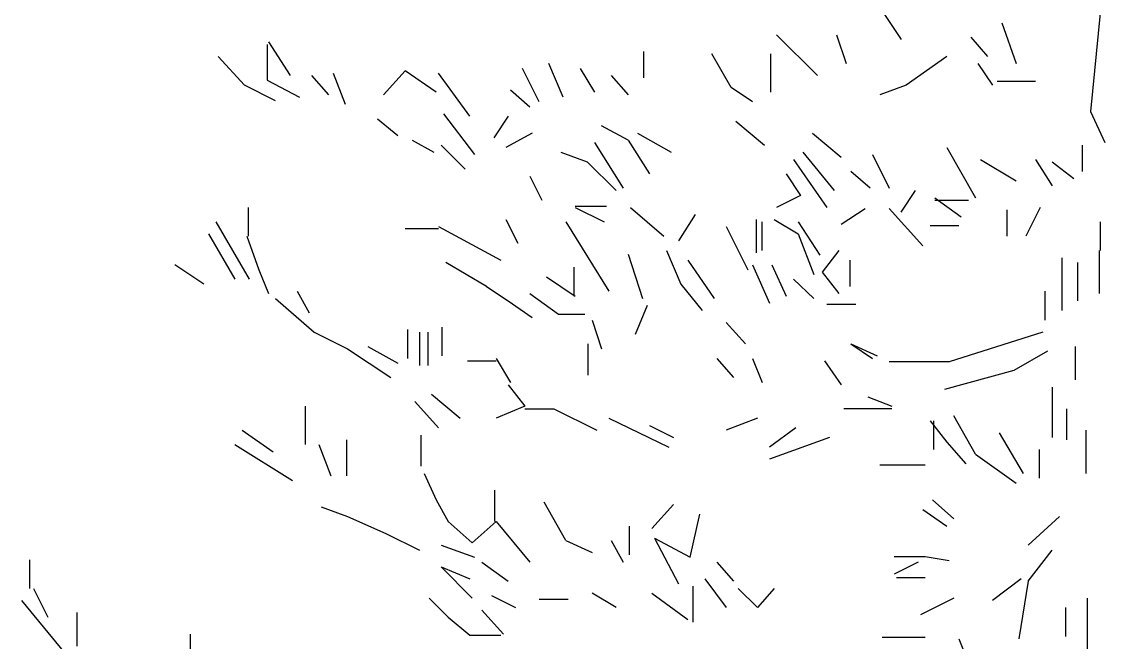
# Model space of a CAD drawing. Header units: millimetres. Extents: x 79741 to 173011, y 86123 to 135501.
# Drawn here: x 129981 to 132143, y 97970 to 99213 of the extents above; entities that cross this region are included whole.
import ezdxf

# ---------------------------------------------------------------- set-up
doc = ezdxf.new("R2010")
doc.units = ezdxf.units.MM

# ---------------------------------------------------------------- blocks, each defined once
blk = doc.blocks.new('A$C3941283F')
at = {"linetype": 'Continuous'}
for p, q in [((2300, 5172), (2340, 5112)), ((2300, 5172), (2340, 5112)), ((2300, 5172), (2340, 5112)), ((2672, 5156), (2656, 4992)), ((2508, 5140), (2532, 5072)), ((2508, 5140), (2532, 5072)), ((2508, 5140), (2532, 5072)), ((2508, 5140), (2532, 5072)), ((2508, 5140), (2532, 5072)), ((2132, 5120), (2200, 5052)), ((2132, 5120), (2200, 5052)), ((2132, 5120), (2200, 5052)), ((2132, 5120), (2200, 5052)), ((2132, 5120), (2200, 5052)), ((2232, 5120), (2248, 5072)), ((2232, 5120), (2248, 5072)), ((2232, 5120), (2248, 5072)), ((1282, 5104), (1282, 5044)), ((1282, 5104), (1282, 5044)), ((1282, 5104), (1282, 5044)), ((1282, 5104), (1282, 5044)), ((1284, 5108), (1320, 5052)), ((1284, 5108), (1320, 5052)), ((2456, 5116), (2484, 5084)), ((2456, 5116), (2484, 5084)), ((1244, 5036), (1200, 5084)), ((1244, 5036), (1200, 5084)), ((1244, 5036), (1200, 5084)), ((1244, 5036), (1200, 5084)), ((1244, 5036), (1200, 5084)), ((1244, 5036), (1200, 5084)), ((1244, 5036), (1200, 5084)), ((1244, 5036), (1200, 5084)), ((1910, 5092), (1910, 5048)), ((1910, 5092), (1910, 5048)), ((1910, 5092), (1910, 5048)), ((1910, 5092), (1910, 5048)), ((1910, 5092), (1910, 5048)), ((1910, 5092), (1910, 5048)), ((1910, 5092), (1910, 5048)), ((2056, 5032), (2024, 5088)), ((2122, 5088), (2122, 5024)), ((2416, 5084), (2348, 5036)), ((2416, 5084), (2348, 5036)), ((2416, 5084), (2348, 5036)), ((2416, 5084), (2348, 5036)), ((2416, 5084), (2348, 5036)), ((1736, 5008), (1708, 5064)), ((1736, 5008), (1708, 5064)), ((1736, 5008), (1708, 5064)), ((1736, 5008), (1708, 5064)), ((1736, 5008), (1708, 5064)), ((1736, 5008), (1708, 5064)), ((1736, 5008), (1708, 5064)), ((1736, 5008), (1708, 5064)), ((1776, 5016), (1752, 5072)), ((1776, 5016), (1752, 5072)), ((1776, 5016), (1752, 5072)), ((1776, 5016), (1752, 5072)), ((1804, 5064), (1828, 5024)), ((1804, 5064), (1828, 5024)), ((1804, 5064), (1828, 5024)), ((1804, 5064), (1828, 5024)), ((1804, 5064), (1828, 5024)), ((1804, 5064), (1828, 5024)), ((1804, 5064), (1828, 5024)), ((1804, 5064), (1828, 5024)), ((1804, 5064), (1828, 5024)), ((1804, 5064), (1828, 5024)), ((1804, 5064), (1828, 5024)), ((1804, 5064), (1828, 5024)), ((1804, 5064), (1828, 5024)), ((1804, 5064), (1828, 5024)), ((1804, 5064), (1828, 5024)), ((1804, 5064), (1828, 5024)), ((1804, 5064), (1828, 5024)), ((1804, 5064), (1828, 5024)), ((1804, 5064), (1828, 5024)), ((1804, 5064), (1828, 5024)), ((1804, 5064), (1828, 5024)), ((2468, 5072), (2492, 5036)), ((2468, 5072), (2492, 5036)), ((2468, 5072), (2492, 5036)), ((2468, 5072), (2492, 5036)), ((2468, 5072), (2492, 5036)), ((2468, 5072), (2492, 5036)), ((2468, 5072), (2492, 5036)), ((2468, 5072), (2492, 5036)), ((2468, 5072), (2492, 5036)), ((2468, 5072), (2492, 5036)), ((2468, 5072), (2492, 5036)), ((2468, 5072), (2492, 5036)), ((2468, 5072), (2492, 5036)), ((2468, 5072), (2492, 5036)), ((1356, 5052), (1384, 5020)), ((1356, 5052), (1384, 5020)), ((1356, 5052), (1384, 5020)), ((1392, 5056), (1412, 5004)), ((1392, 5056), (1412, 5004)), ((1392, 5056), (1412, 5004)), ((1392, 5056), (1412, 5004)), ((1392, 5056), (1412, 5004)), ((1392, 5056), (1412, 5004)), ((1392, 5056), (1412, 5004)), ((1392, 5056), (1412, 5004)), ((1392, 5056), (1412, 5004)), ((1512, 5060), (1476, 5020)), ((1564, 5024), (1512, 5060)), ((1620, 4984), (1568, 5056)), ((1856, 5052), (1884, 5020)), ((1856, 5052), (1884, 5020)), ((1856, 5052), (1884, 5020)), ((1856, 5052), (1884, 5020)), ((1856, 5052), (1884, 5020)), ((1296, 5010), (1244, 5036)), ((1296, 5010), (1244, 5036)), ((1296, 5010), (1244, 5036)), ((1296, 5010), (1244, 5036)), ((1296, 5010), (1244, 5036)), ((1296, 5010), (1244, 5036)), ((1296, 5010), (1244, 5036)), ((1296, 5010), (1244, 5036)), ((1282, 5044), (1336, 5016)), ((1282, 5044), (1336, 5016)), ((1282, 5044), (1336, 5016)), ((1282, 5044), (1336, 5016)), ((1688, 5028), (1720, 5000)), ((1688, 5028), (1720, 5000)), ((1688, 5028), (1720, 5000)), ((1688, 5028), (1720, 5000)), ((1688, 5028), (1720, 5000)), ((2092, 5008), (2056, 5032)), ((2348, 5036), (2304, 5020)), ((2348, 5036), (2304, 5020)), ((2348, 5036), (2304, 5020)), ((2348, 5036), (2304, 5020)), ((2348, 5036), (2304, 5020)), ((2564, 5042), (2500, 5042)), ((2564, 5042), (2500, 5042)), ((2564, 5042), (2500, 5042)), ((2564, 5042), (2500, 5042)), ((2656, 4992), (2680, 4940)), ((1466, 4980), (1500, 4952)), ((1576, 4988), (1628, 4920)), ((1576, 4988), (1628, 4920)), ((1576, 4988), (1628, 4920)), ((1576, 4988), (1628, 4920)), ((1576, 4988), (1628, 4920)), ((1576, 4988), (1628, 4920)), ((1576, 4988), (1628, 4920)), ((1576, 4988), (1628, 4920)), ((1576, 4988), (1628, 4920)), ((1576, 4988), (1628, 4920)), ((1576, 4988), (1628, 4920)), ((1576, 4988), (1628, 4920)), ((1576, 4988), (1628, 4920)), ((1576, 4988), (1628, 4920)), ((1684, 4984), (1660, 4948)), ((1684, 4984), (1660, 4948)), ((1684, 4984), (1660, 4948)), ((2064, 4976), (2112, 4936)), ((2064, 4976), (2112, 4936)), ((2064, 4976), (2112, 4936)), ((2064, 4976), (2112, 4936)), ((2064, 4976), (2112, 4936)), ((1724, 4956), (1680, 4932)), ((1884, 4944), (1840, 4968)), ((1884, 4944), (1840, 4968)), ((1884, 4944), (1840, 4968)), ((1884, 4944), (1840, 4968)), ((1884, 4944), (1840, 4968)), ((1884, 4944), (1840, 4968)), ((1884, 4944), (1840, 4968)), ((1884, 4944), (1840, 4968)), ((1884, 4944), (1840, 4968)), ((1884, 4944), (1840, 4968)), ((1884, 4944), (1840, 4968)), ((1884, 4944), (1840, 4968)), ((1900, 4956), (1956, 4924)), ((1900, 4956), (1956, 4924)), ((1900, 4956), (1956, 4924)), ((1900, 4956), (1956, 4924)), ((2192, 4956), (2240, 4916)), ((2192, 4956), (2240, 4916)), ((1524, 4944), (1560, 4924)), ((1524, 4944), (1560, 4924)), ((1828, 4940), (1876, 4864)), ((1828, 4940), (1876, 4864)), ((1828, 4940), (1876, 4864)), ((1828, 4940), (1876, 4864)), ((1828, 4940), (1876, 4864)), ((1828, 4940), (1876, 4864)), ((1828, 4940), (1876, 4864)), ((1828, 4940), (1876, 4864)), ((1828, 4940), (1876, 4864)), ((1828, 4940), (1876, 4864)), ((1828, 4940), (1876, 4864)), ((1828, 4940), (1876, 4864)), ((1884, 4944), (1920, 4888)), ((1884, 4944), (1920, 4888)), ((1884, 4944), (1920, 4888)), ((1572, 4936), (1612, 4896)), ((1572, 4936), (1612, 4896)), ((1572, 4936), (1612, 4896)), ((1572, 4936), (1612, 4896)), ((1572, 4936), (1612, 4896)), ((1572, 4936), (1612, 4896)), ((1572, 4936), (1612, 4896)), ((1572, 4936), (1612, 4896)), ((1572, 4936), (1612, 4896)), ((1572, 4936), (1612, 4896)), ((1572, 4936), (1612, 4896)), ((1772, 4924), (1816, 4908)), ((1772, 4924), (1816, 4908)), ((1772, 4924), (1816, 4908)), ((1772, 4924), (1816, 4908)), ((1772, 4924), (1816, 4908)), ((1772, 4924), (1816, 4908)), ((2176, 4924), (2228, 4860)), ((2176, 4924), (2228, 4860)), ((2292, 4920), (2320, 4864)), ((2292, 4920), (2320, 4864)), ((2416, 4932), (2464, 4848)), ((2416, 4932), (2464, 4848)), ((2642, 4936), (2642, 4892)), ((2642, 4936), (2642, 4892)), ((1816, 4908), (1864, 4860)), ((1816, 4908), (1864, 4860)), ((1816, 4908), (1864, 4860)), ((1816, 4908), (1864, 4860)), ((1816, 4908), (1864, 4860)), ((1816, 4908), (1864, 4860)), ((2160, 4912), (2216, 4832)), ((2160, 4912), (2216, 4832)), ((2160, 4912), (2216, 4832)), ((2160, 4912), (2216, 4832)), ((2160, 4912), (2216, 4832)), ((2472, 4912), (2532, 4876)), ((2472, 4912), (2532, 4876)), ((2472, 4912), (2532, 4876)), ((2472, 4912), (2532, 4876)), ((2472, 4912), (2532, 4876)), ((2472, 4912), (2532, 4876)), ((2564, 4912), (2592, 4868)), ((2564, 4912), (2592, 4868)), ((2564, 4912), (2592, 4868)), ((2592, 4908), (2628, 4880)), ((2592, 4908), (2628, 4880)), ((1720, 4884), (1740, 4844)), ((1720, 4884), (1740, 4844)), ((1720, 4884), (1740, 4844)), ((1720, 4884), (1740, 4844)), ((1720, 4884), (1740, 4844)), ((1720, 4884), (1740, 4844)), ((1720, 4884), (1740, 4844)), ((2148, 4888), (2172, 4852)), ((2288, 4864), (2256, 4892)), ((2288, 4864), (2256, 4892)), ((2172, 4852), (2132, 4832)), ((2340, 4824), (2364, 4860)), ((2340, 4824), (2364, 4860)), ((2396, 4848), (2440, 4816)), ((2396, 4848), (2440, 4816)), ((1250, 4832), (1250, 4784)), ((1796, 4834), (1848, 4834)), ((1796, 4834), (1848, 4834)), ((1796, 4832), (1844, 4808)), ((1796, 4832), (1844, 4808)), ((1888, 4832), (1944, 4784)), ((1888, 4832), (1944, 4784)), ((1888, 4832), (1944, 4784)), ((2240, 4804), (2280, 4830)), ((2240, 4804), (2280, 4830)), ((2320, 4830), (2376, 4768)), ((2320, 4830), (2376, 4768)), ((2396, 4844), (2452, 4844)), ((2396, 4844), (2452, 4844)), ((2396, 4844), (2452, 4844)), ((2572, 4832), (2548, 4784)), ((2572, 4832), (2548, 4784)), ((1680, 4812), (1700, 4772)), ((1680, 4812), (1700, 4772)), ((1680, 4812), (1700, 4772)), ((1996, 4820), (1968, 4776)), ((1996, 4820), (1968, 4776)), ((1996, 4820), (1968, 4776)), ((1996, 4820), (1968, 4776)), ((1996, 4820), (1968, 4776)), ((1996, 4820), (1968, 4776)), ((1996, 4820), (1968, 4776)), ((2098, 4812), (2098, 4756)), ((2128, 4812), (2168, 4788)), ((2516, 4828), (2516, 4784)), ((2516, 4828), (2516, 4784)), ((1196, 4808), (1252, 4712)), ((1196, 4808), (1252, 4712)), ((1196, 4808), (1252, 4712)), ((1196, 4808), (1252, 4712)), ((1196, 4808), (1252, 4712)), ((1196, 4808), (1252, 4712)), ((1196, 4808), (1252, 4712)), ((1196, 4808), (1252, 4712)), ((1196, 4808), (1252, 4712)), ((1196, 4808), (1252, 4712)), ((1196, 4808), (1252, 4712)), ((1568, 4796), (1512, 4796)), ((1568, 4796), (1512, 4796)), ((1568, 4796), (1512, 4796)), ((1568, 4796), (1512, 4796)), ((1568, 4796), (1512, 4796)), ((1568, 4796), (1512, 4796)), ((1568, 4796), (1512, 4796)), ((1568, 4796), (1512, 4796)), ((1568, 4796), (1512, 4796)), ((1568, 4796), (1512, 4796)), ((1568, 4796), (1512, 4796)), ((1568, 4796), (1512, 4796)), ((1568, 4796), (1512, 4796)), ((1568, 4796), (1512, 4796)), ((1568, 4796), (1512, 4796)), ((1568, 4796), (1512, 4796)), ((1568, 4796), (1512, 4796)), ((1568, 4796), (1512, 4796)), ((1568, 4796), (1512, 4796)), ((1568, 4796), (1512, 4796)), ((1568, 4796), (1512, 4796)), ((1568, 4796), (1512, 4796)), ((1568, 4796), (1512, 4796)), ((1568, 4796), (1512, 4796)), ((1568, 4800), (1672, 4744)), ((1568, 4800), (1672, 4744)), ((1568, 4800), (1672, 4744)), ((1568, 4800), (1672, 4744)), ((1780, 4808), (1852, 4692)), ((1780, 4808), (1852, 4692)), ((1780, 4808), (1852, 4692)), ((1780, 4808), (1852, 4692)), ((2048, 4800), (2084, 4728)), ((2048, 4800), (2084, 4728)), ((2048, 4800), (2084, 4728)), ((2048, 4800), (2084, 4728)), ((2048, 4800), (2084, 4728)), ((2048, 4800), (2084, 4728)), ((2048, 4800), (2084, 4728)), ((2048, 4800), (2084, 4728)), ((2048, 4800), (2084, 4728)), ((2048, 4800), (2084, 4728)), ((2048, 4800), (2084, 4728)), ((2048, 4800), (2084, 4728)), ((2048, 4800), (2084, 4728)), ((2108, 4760), (2108, 4808)), ((2168, 4808), (2204, 4752)), ((2168, 4808), (2204, 4752)), ((2168, 4808), (2204, 4752)), ((2388, 4802), (2436, 4802)), ((2388, 4802), (2436, 4802)), ((2388, 4802), (2436, 4802)), ((2388, 4802), (2436, 4802)), ((2388, 4802), (2436, 4802)), ((2388, 4802), (2436, 4802)), ((2388, 4802), (2436, 4802)), ((2388, 4802), (2436, 4802)), ((2388, 4802), (2436, 4802)), ((2388, 4802), (2436, 4802)), ((2388, 4802), (2436, 4802)), ((2388, 4802), (2436, 4802)), ((2388, 4802), (2436, 4802)), ((2388, 4802), (2436, 4802)), ((2388, 4802), (2436, 4802)), ((2388, 4802), (2436, 4802)), ((2388, 4802), (2436, 4802)), ((2388, 4802), (2436, 4802)), ((2388, 4802), (2436, 4802)), ((2388, 4802), (2436, 4802)), ((2388, 4802), (2436, 4802)), ((2388, 4802), (2436, 4802)), ((2388, 4802), (2436, 4802)), ((2388, 4802), (2436, 4802)), ((2672, 4808), (2672, 4760)), ((2672, 4808), (2672, 4760)), ((2672, 4808), (2672, 4760)), ((1184, 4788), (1228, 4712)), ((1248, 4784), (1268, 4728)), ((1248, 4784), (1268, 4728)), ((1248, 4784), (1268, 4728)), ((2168, 4788), (2194, 4720)), ((1948, 4760), (1972, 4704)), ((2236, 4760), (2208, 4724)), ((2670, 4760), (2670, 4688)), ((1648, 4700), (1580, 4740)), ((1648, 4700), (1580, 4740)), ((1648, 4700), (1580, 4740)), ((1648, 4700), (1580, 4740)), ((1648, 4700), (1580, 4740)), ((1884, 4754), (1908, 4680)), ((1984, 4744), (2028, 4680)), ((1984, 4744), (2028, 4680)), ((1984, 4744), (2028, 4680)), ((1984, 4744), (2028, 4680)), ((2254, 4744), (2254, 4700)), ((2254, 4744), (2254, 4700)), ((2608, 4748), (2608, 4660)), ((2608, 4748), (2608, 4660)), ((2634, 4740), (2634, 4676)), ((1176, 4704), (1128, 4736)), ((1268, 4728), (1284, 4688)), ((1268, 4728), (1284, 4688)), ((1268, 4728), (1284, 4688)), ((1268, 4728), (1284, 4688)), ((1268, 4728), (1284, 4688)), ((1794, 4684), (1794, 4732)), ((1794, 4684), (1794, 4732)), ((1794, 4684), (1794, 4732)), ((1794, 4684), (1794, 4732)), ((2092, 4736), (2120, 4672)), ((2124, 4736), (2148, 4684)), ((2124, 4736), (2148, 4684)), ((2124, 4736), (2148, 4684)), ((2124, 4736), (2148, 4684)), ((2124, 4736), (2148, 4684)), ((2124, 4736), (2148, 4684)), ((2208, 4724), (2236, 4688)), ((1748, 4716), (1796, 4684)), ((1748, 4716), (1796, 4684)), ((1972, 4704), (2008, 4660)), ((2194, 4680), (2160, 4712)), ((1332, 4692), (1352, 4656)), ((1648, 4700), (1684, 4676)), ((1648, 4700), (1684, 4676)), ((1648, 4700), (1684, 4676)), ((1648, 4700), (1684, 4676)), ((1648, 4700), (1684, 4676)), ((1720, 4688), (1768, 4654)), ((2580, 4644), (2580, 4692)), ((2580, 4644), (2580, 4692)), ((2580, 4644), (2580, 4692)), ((2580, 4644), (2580, 4692)), ((2580, 4644), (2580, 4692)), ((2580, 4644), (2580, 4692)), ((2580, 4644), (2580, 4692)), ((1296, 4680), (1360, 4624)), ((1296, 4680), (1360, 4624)), ((1684, 4676), (1724, 4648)), ((1684, 4676), (1724, 4648)), ((1916, 4668), (1896, 4620)), ((2264, 4670), (2216, 4670)), ((1768, 4654), (1812, 4654)), ((1574, 4584), (1574, 4632)), ((1574, 4584), (1574, 4632)), ((1574, 4584), (1574, 4632)), ((1574, 4584), (1574, 4632)), ((1574, 4584), (1574, 4632)), ((1574, 4584), (1574, 4632)), ((1574, 4584), (1574, 4632)), ((1574, 4584), (1574, 4632)), ((1574, 4584), (1574, 4632)), ((1574, 4584), (1574, 4632)), ((1824, 4644), (1840, 4596)), ((1824, 4644), (1840, 4596)), ((1824, 4644), (1840, 4596)), ((2048, 4640), (2080, 4604)), ((2048, 4640), (2080, 4604)), ((2048, 4640), (2080, 4604)), ((2048, 4640), (2080, 4604)), ((2048, 4640), (2080, 4604)), ((2048, 4640), (2080, 4604)), ((2048, 4640), (2080, 4604)), ((1360, 4624), (1416, 4596)), ((1360, 4624), (1416, 4596)), ((1516, 4628), (1516, 4580)), ((1536, 4624), (1536, 4568)), ((1536, 4624), (1536, 4568)), ((1536, 4624), (1536, 4568)), ((1536, 4624), (1536, 4568)), ((1550, 4624), (1550, 4568)), ((1550, 4624), (1550, 4568)), ((1550, 4624), (1550, 4568)), ((1550, 4624), (1550, 4568)), ((1550, 4624), (1550, 4568)), ((1550, 4624), (1550, 4568)), ((1550, 4624), (1550, 4568)), ((1550, 4624), (1550, 4568)), ((1550, 4624), (1550, 4568)), ((1550, 4624), (1550, 4568)), ((2576, 4624), (2420, 4574)), ((1416, 4596), (1488, 4548)), ((1416, 4596), (1488, 4548)), ((1450, 4600), (1500, 4572)), ((1450, 4600), (1500, 4572)), ((1450, 4600), (1500, 4572)), ((1450, 4600), (1500, 4572)), ((1450, 4600), (1500, 4572)), ((1450, 4600), (1500, 4572)), ((1450, 4600), (1500, 4572)), ((1450, 4600), (1500, 4572)), ((1450, 4600), (1500, 4572)), ((1450, 4600), (1500, 4572)), ((1450, 4600), (1500, 4572)), ((1450, 4600), (1500, 4572)), ((1817, 4604), (1817, 4552)), ((2256, 4604), (2300, 4584)), ((2256, 4604), (2292, 4580)), ((2256, 4604), (2292, 4580)), ((2256, 4604), (2292, 4580)), ((2256, 4604), (2292, 4580)), ((2630, 4600), (2630, 4544)), ((1664, 4580), (1688, 4540)), ((2032, 4580), (2060, 4548)), ((2032, 4580), (2060, 4548)), ((2032, 4580), (2060, 4548)), ((2092, 4580), (2108, 4540)), ((2584, 4592), (2528, 4560)), ((2584, 4592), (2528, 4560)), ((2584, 4592), (2528, 4560)), ((2584, 4592), (2528, 4560)), ((2584, 4592), (2528, 4560)), ((1616, 4576), (1664, 4576)), ((1616, 4576), (1664, 4576)), ((1616, 4576), (1664, 4576)), ((1616, 4576), (1664, 4576)), ((1616, 4576), (1664, 4576)), ((1616, 4576), (1664, 4576)), ((1616, 4576), (1664, 4576)), ((1616, 4576), (1664, 4576)), ((1616, 4576), (1664, 4576)), ((1616, 4576), (1664, 4576)), ((2212, 4576), (2240, 4536)), ((2420, 4574), (2320, 4574)), ((2528, 4560), (2412, 4528)), ((2528, 4560), (2412, 4528)), ((2528, 4560), (2412, 4528)), ((2528, 4560), (2412, 4528)), ((2528, 4560), (2412, 4528)), ((1684, 4536), (1712, 4500)), ((1684, 4536), (1712, 4500)), ((1684, 4536), (1712, 4500)), ((1684, 4536), (1712, 4500)), ((2592, 4532), (2592, 4448)), ((2592, 4532), (2592, 4448)), ((2592, 4532), (2592, 4448)), ((2592, 4532), (2592, 4448)), ((2592, 4532), (2592, 4448)), ((2592, 4532), (2592, 4448)), ((2592, 4532), (2592, 4448)), ((2592, 4532), (2592, 4448)), ((2592, 4532), (2592, 4448)), ((1528, 4508), (1568, 4464)), ((1556, 4520), (1604, 4480)), ((1556, 4520), (1604, 4480)), ((2284, 4516), (2324, 4500)), ((2284, 4516), (2324, 4500)), ((1346, 4436), (1346, 4500)), ((1346, 4436), (1346, 4500)), ((1346, 4436), (1346, 4500)), ((1712, 4500), (1664, 4480)), ((1712, 4500), (1664, 4480)), ((1712, 4500), (1664, 4480)), ((1712, 4500), (1664, 4480)), ((1712, 4496), (1760, 4496)), ((1712, 4496), (1760, 4496)), ((1712, 4496), (1760, 4496)), ((1712, 4496), (1760, 4496)), ((1712, 4496), (1760, 4496)), ((1712, 4496), (1760, 4496)), ((1760, 4496), (1832, 4460)), ((1760, 4496), (1832, 4460)), ((1760, 4496), (1832, 4460)), ((1760, 4496), (1832, 4460)), ((1760, 4496), (1832, 4460)), ((1760, 4496), (1832, 4460)), ((2324, 4496), (2244, 4496)), ((2324, 4496), (2244, 4496)), ((2324, 4496), (2244, 4496)), ((2324, 4496), (2244, 4496)), ((2324, 4496), (2244, 4496)), ((2324, 4496), (2244, 4496)), ((2324, 4496), (2244, 4496)), ((2616, 4496), (2616, 4444)), ((2616, 4496), (2616, 4444)), ((1852, 4480), (1952, 4432)), ((1852, 4480), (1952, 4432)), ((1852, 4480), (1952, 4432)), ((2100, 4480), (2048, 4460)), ((2100, 4480), (2048, 4460)), ((2100, 4480), (2048, 4460)), ((2100, 4480), (2048, 4460)), ((2100, 4480), (2048, 4460)), ((2100, 4480), (2048, 4460)), ((2100, 4480), (2048, 4460)), ((2100, 4480), (2048, 4460)), ((2100, 4480), (2048, 4460)), ((2100, 4480), (2048, 4460)), ((2100, 4480), (2048, 4460)), ((2100, 4480), (2048, 4460)), ((2388, 4476), (2416, 4440)), ((2394, 4476), (2394, 4428)), ((2464, 4420), (2428, 4484)), ((2464, 4420), (2428, 4484)), ((2464, 4420), (2428, 4484)), ((2464, 4420), (2428, 4484)), ((2464, 4420), (2428, 4484)), ((2464, 4420), (2428, 4484)), ((2464, 4420), (2428, 4484)), ((2464, 4420), (2428, 4484)), ((2464, 4420), (2428, 4484)), ((2464, 4420), (2428, 4484)), ((2464, 4420), (2428, 4484)), ((2464, 4420), (2428, 4484)), ((2464, 4420), (2428, 4484)), ((2464, 4420), (2428, 4484)), ((2464, 4420), (2428, 4484)), ((2464, 4420), (2428, 4484)), ((2464, 4420), (2428, 4484)), ((2464, 4420), (2428, 4484)), ((1240, 4460), (1292, 4424)), ((1538, 4452), (1538, 4400)), ((1920, 4468), (1960, 4448)), ((2164, 4464), (2120, 4432)), ((2164, 4464), (2120, 4432)), ((2164, 4464), (2120, 4432)), ((2544, 4388), (2504, 4456)), ((2544, 4388), (2504, 4456)), ((2544, 4388), (2504, 4456)), ((2544, 4388), (2504, 4456)), ((2648, 4460), (2648, 4388)), ((2648, 4460), (2648, 4388)), ((2648, 4460), (2648, 4388)), ((2648, 4460), (2648, 4388)), ((2648, 4460), (2648, 4388)), ((2648, 4460), (2648, 4388)), ((2648, 4460), (2648, 4388)), ((2648, 4460), (2648, 4388)), ((1228, 4436), (1324, 4376)), ((1228, 4436), (1324, 4376)), ((1228, 4436), (1324, 4376)), ((1368, 4436), (1388, 4384)), ((1368, 4436), (1388, 4384)), ((1414, 4444), (1414, 4384)), ((1414, 4444), (1414, 4384)), ((1414, 4444), (1414, 4384)), ((2220, 4448), (2120, 4412)), ((2220, 4448), (2120, 4412)), ((2220, 4448), (2120, 4412)), ((2220, 4448), (2120, 4412)), ((2220, 4448), (2120, 4412)), ((2220, 4448), (2120, 4412)), ((2220, 4448), (2120, 4412)), ((2416, 4440), (2448, 4404)), ((2416, 4440), (2448, 4404)), ((2416, 4440), (2448, 4404)), ((2416, 4440), (2448, 4404)), ((2416, 4440), (2448, 4404)), ((2416, 4440), (2448, 4404)), ((2416, 4440), (2448, 4404)), ((2464, 4420), (2532, 4372)), ((2570, 4428), (2570, 4380)), ((2570, 4428), (2570, 4380)), ((2570, 4428), (2570, 4380)), ((2570, 4428), (2570, 4380)), ((2570, 4428), (2570, 4380)), ((2570, 4428), (2570, 4380)), ((2570, 4428), (2570, 4380)), ((2380, 4402), (2304, 4402)), ((2380, 4402), (2304, 4402)), ((2380, 4402), (2304, 4402)), ((1544, 4388), (1564, 4344)), ((1544, 4388), (1564, 4344)), ((1564, 4344), (1584, 4308)), ((1564, 4344), (1584, 4308)), ((1564, 4344), (1584, 4308)), ((1662, 4308), (1662, 4360)), ((1662, 4308), (1662, 4360)), ((1662, 4308), (1662, 4360)), ((2392, 4344), (2428, 4312)), ((2392, 4344), (2428, 4312)), ((2392, 4344), (2428, 4312)), ((1372, 4332), (1416, 4316)), ((1372, 4332), (1416, 4316)), ((1780, 4276), (1744, 4340)), ((1960, 4336), (1924, 4296)), ((1960, 4336), (1924, 4296)), ((1960, 4336), (1924, 4296)), ((1960, 4336), (1924, 4296)), ((2376, 4328), (2416, 4300)), ((2376, 4328), (2416, 4300)), ((2376, 4328), (2416, 4300)), ((2376, 4328), (2416, 4300)), ((2376, 4328), (2416, 4300)), ((1416, 4316), (1480, 4288)), ((1416, 4316), (1480, 4288)), ((1416, 4316), (1480, 4288)), ((1416, 4316), (1480, 4288)), ((1416, 4316), (1480, 4288)), ((1416, 4316), (1480, 4288)), ((1416, 4316), (1480, 4288)), ((1416, 4316), (1480, 4288)), ((1416, 4316), (1480, 4288)), ((1584, 4308), (1624, 4272)), ((1584, 4308), (1624, 4272)), ((1584, 4308), (1624, 4272)), ((1584, 4308), (1624, 4272)), ((1584, 4308), (1624, 4272)), ((1624, 4272), (1664, 4308)), ((1624, 4272), (1664, 4308)), ((1624, 4272), (1664, 4308)), ((1624, 4272), (1664, 4308)), ((1624, 4272), (1664, 4308)), ((1664, 4308), (1720, 4240)), ((1664, 4308), (1720, 4240)), ((1664, 4308), (1720, 4240)), ((1664, 4308), (1720, 4240)), ((1664, 4308), (1720, 4240)), ((1664, 4308), (1720, 4240)), ((1988, 4248), (2004, 4320)), ((1988, 4248), (2004, 4320)), ((1988, 4248), (2004, 4320)), ((2604, 4316), (2552, 4268)), ((2604, 4316), (2552, 4268)), ((2604, 4316), (2552, 4268)), ((2604, 4316), (2552, 4268)), ((2604, 4316), (2552, 4268)), ((1886, 4300), (1886, 4252)), ((1480, 4288), (1536, 4260)), ((1480, 4288), (1536, 4260)), ((1480, 4288), (1536, 4260)), ((1480, 4288), (1536, 4260)), ((1480, 4288), (1536, 4260)), ((1480, 4288), (1536, 4260)), ((1480, 4288), (1536, 4260)), ((1480, 4288), (1536, 4260)), ((1480, 4288), (1536, 4260)), ((1780, 4276), (1824, 4256)), ((1780, 4276), (1824, 4256)), ((1780, 4276), (1824, 4256)), ((1780, 4276), (1824, 4256)), ((1856, 4276), (1876, 4240)), ((1856, 4276), (1876, 4240)), ((1856, 4276), (1876, 4240)), ((1856, 4276), (1876, 4240)), ((1928, 4280), (1988, 4248)), ((1928, 4280), (1988, 4248)), ((1928, 4280), (1988, 4248)), ((1928, 4280), (1988, 4248)), ((1928, 4280), (1988, 4248)), ((1928, 4280), (1968, 4204)), ((1572, 4268), (1628, 4248)), ((2552, 4208), (2592, 4260)), ((886, 4196), (886, 4244)), ((886, 4196), (886, 4244)), ((886, 4196), (886, 4244)), ((886, 4196), (886, 4244)), ((886, 4196), (886, 4244)), ((886, 4196), (886, 4244)), ((1640, 4240), (1684, 4208)), ((1640, 4240), (1684, 4208)), ((2032, 4240), (2060, 4208)), ((2380, 4249), (2328, 4249)), ((2368, 4240), (2328, 4220)), ((2368, 4240), (2328, 4220)), ((2368, 4240), (2328, 4220)), ((2368, 4240), (2328, 4220)), ((2368, 4240), (2328, 4220)), ((2420, 4242), (2380, 4249)), ((1572, 4232), (1620, 4212)), ((1572, 4232), (1620, 4212)), ((1572, 4232), (1624, 4180)), ((1572, 4232), (1624, 4180)), ((1572, 4232), (1624, 4180)), ((1572, 4232), (1624, 4180)), ((1572, 4232), (1624, 4180)), ((1572, 4232), (1624, 4180)), ((1572, 4232), (1624, 4180)), ((1572, 4232), (1624, 4180)), ((1572, 4232), (1624, 4180)), ((1992, 4200), (1992, 4140)), ((1992, 4200), (1992, 4140)), ((2012, 4212), (2048, 4164)), ((2012, 4212), (2048, 4164)), ((2012, 4212), (2048, 4164)), ((2012, 4212), (2048, 4164)), ((2012, 4212), (2048, 4164)), ((2380, 4214), (2332, 4214)), ((2380, 4214), (2332, 4214)), ((2380, 4214), (2332, 4214)), ((2380, 4214), (2332, 4214)), ((2380, 4214), (2332, 4214)), ((2380, 4214), (2332, 4214)), ((2380, 4214), (2332, 4214)), ((2380, 4214), (2332, 4214)), ((2380, 4214), (2332, 4214)), ((2540, 4212), (2492, 4176)), ((2540, 4212), (2492, 4176)), ((2552, 4208), (2536, 4112)), ((2552, 4208), (2536, 4112)), ((892, 4196), (916, 4148)), ((892, 4196), (916, 4148)), ((892, 4196), (916, 4148)), ((1656, 4184), (1696, 4164)), ((1656, 4184), (1696, 4164)), ((1656, 4184), (1696, 4164)), ((1656, 4184), (1696, 4164)), ((1656, 4184), (1696, 4164)), ((1656, 4184), (1696, 4164)), ((1656, 4184), (1696, 4164)), ((1656, 4184), (1696, 4164)), ((1656, 4184), (1696, 4164)), ((1656, 4184), (1696, 4164)), ((1656, 4184), (1696, 4164)), ((1656, 4184), (1696, 4164)), ((1864, 4164), (1824, 4188)), ((1864, 4164), (1824, 4188)), ((1864, 4164), (1824, 4188)), ((1864, 4164), (1824, 4188)), ((1864, 4164), (1824, 4188)), ((1864, 4164), (1824, 4188)), ((1864, 4164), (1824, 4188)), ((1864, 4164), (1824, 4188)), ((1864, 4164), (1824, 4188)), ((1864, 4164), (1824, 4188)), ((1864, 4164), (1824, 4188)), ((1864, 4164), (1824, 4188)), ((1864, 4164), (1824, 4188)), ((1924, 4188), (1984, 4144)), ((1924, 4188), (1984, 4144)), ((1924, 4188), (1984, 4144)), ((2100, 4164), (2068, 4196)), ((2128, 4196), (2100, 4164)), ((872, 4176), (944, 4088)), ((872, 4176), (944, 4088)), ((872, 4176), (944, 4088)), ((872, 4176), (944, 4088)), ((1584, 4148), (1552, 4180)), ((1584, 4148), (1552, 4180)), ((1736, 4178), (1784, 4178)), ((1736, 4178), (1784, 4178)), ((2428, 4180), (2372, 4152)), ((2428, 4180), (2372, 4152)), ((2428, 4180), (2372, 4152)), ((2428, 4180), (2372, 4152)), ((2428, 4180), (2372, 4152)), ((2428, 4180), (2372, 4152)), ((2428, 4180), (2372, 4152)), ((2428, 4180), (2372, 4152)), ((2614, 4164), (2614, 4116)), ((2614, 4164), (2614, 4116)), ((2614, 4164), (2614, 4116)), ((2614, 4164), (2614, 4116)), ((2614, 4164), (2614, 4116)), ((2614, 4164), (2614, 4116)), ((2614, 4164), (2614, 4116)), ((2614, 4164), (2614, 4116)), ((2650, 4180), (2650, 4076)), ((964, 4156), (964, 4100)), ((1584, 4148), (1620, 4118)), ((1584, 4148), (1620, 4118)), ((1584, 4148), (1620, 4118)), ((1640, 4160), (1676, 4120)), ((1640, 4160), (1676, 4120)), ((1640, 4160), (1676, 4120)), ((1640, 4160), (1676, 4120)), ((1640, 4160), (1676, 4120)), ((1640, 4160), (1676, 4120)), ((1640, 4160), (1676, 4120)), ((1640, 4160), (1676, 4120)), ((1154, 4072), (1154, 4120)), ((1620, 4118), (1672, 4118)), ((1620, 4118), (1672, 4118)), ((1620, 4118), (1672, 4118)), ((2380, 4114), (2308, 4114)), ((2380, 4114), (2308, 4114)), ((2380, 4114), (2308, 4114)), ((2436, 4112), (2452, 4072))]:
    blk.add_line(p, q, dxfattribs=at)

msp = doc.modelspace()

# ---------------------------------------------------------------- block references
at = {"xscale": 1.2, "yscale": 1.2, "zscale": 1.2}
msp.add_blockref('A$C3941283F', (128934.2, 93042.8), dxfattribs=at)

doc.saveas('drawing.dxf')
